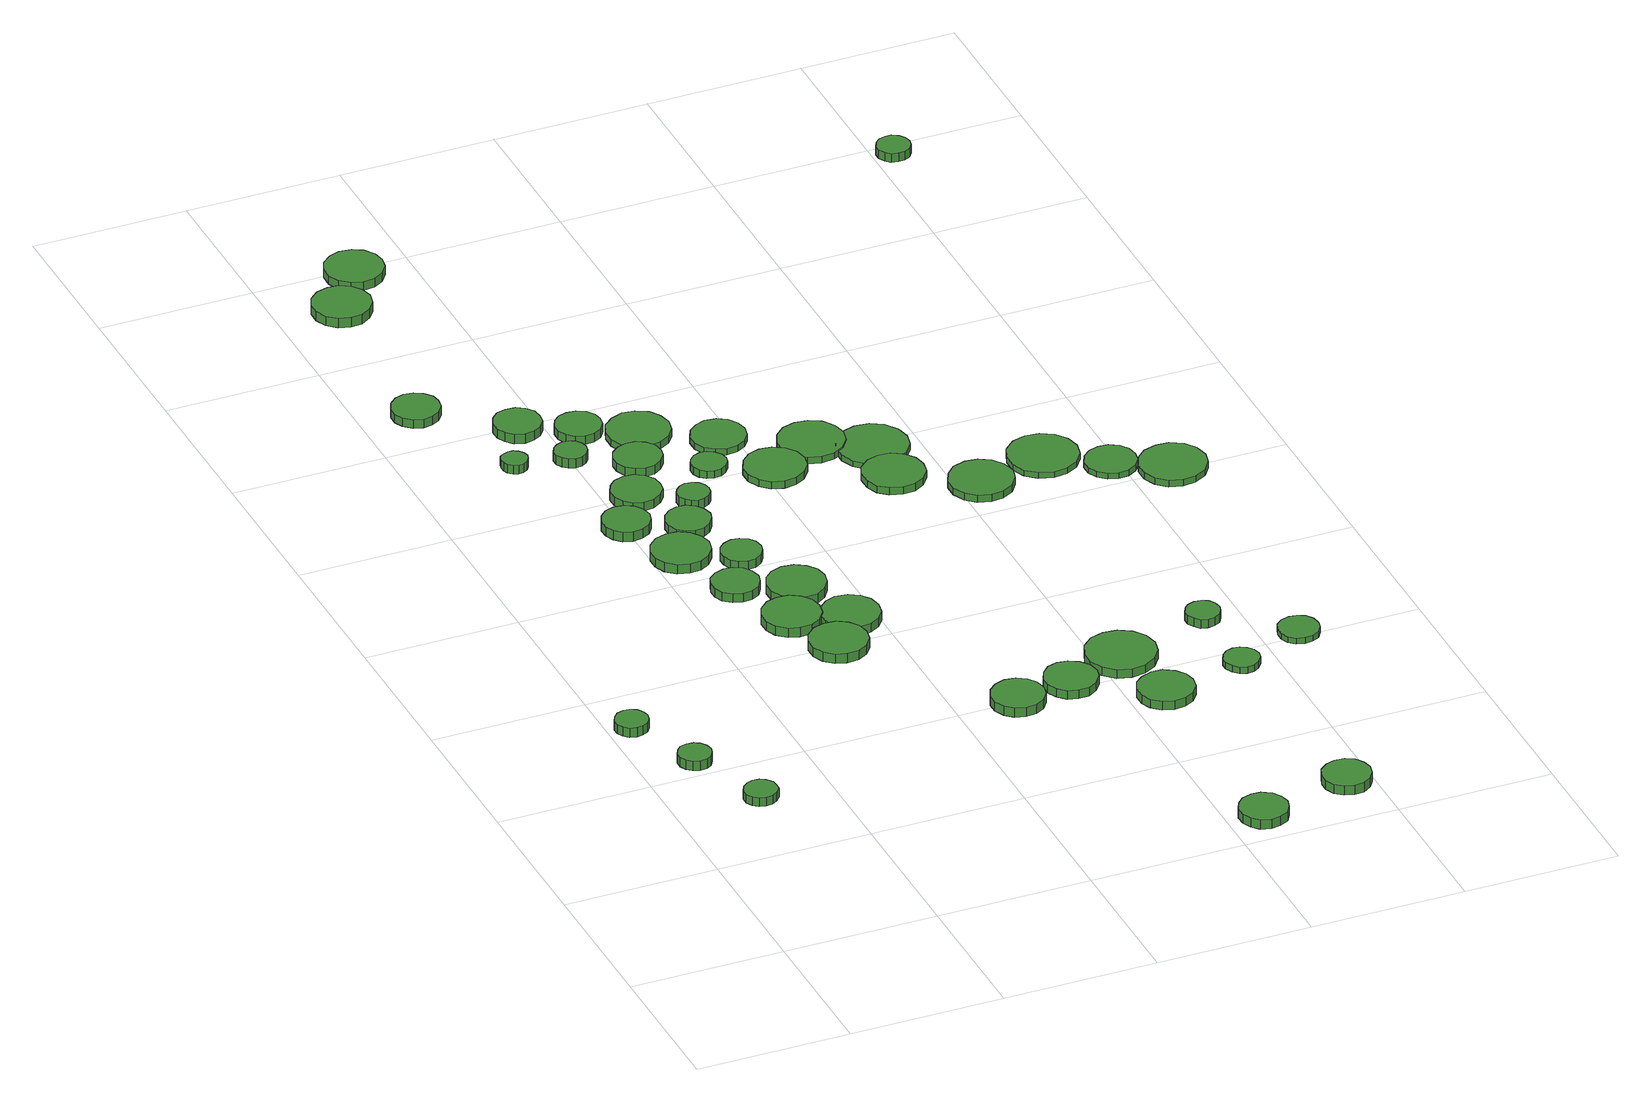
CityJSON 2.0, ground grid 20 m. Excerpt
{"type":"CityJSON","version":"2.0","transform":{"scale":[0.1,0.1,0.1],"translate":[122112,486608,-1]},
"CityObjects":{
"tree1":{"type":"SolitaryVegetationObject","attributes":{"function":"something"},"geometry":[{"type":"MultiSurface","lod":"1","boundaries":[[[0,1,2,3,4,5,6,7,8,9,10,11,12,13,14]],[[15,16,17,18,19,20,21,22,23,24,25,26,27,28,29]],[[0,29,28,1]],[[1,28,27,2]],[[2,27,26,3]],[[3,26,25,4]],[[4,25,24,5]],[[5,24,23,6]],[[6,23,22,7]],[[7,22,21,8]],[[8,21,20,9]],[[9,20,19,10]],[[10,19,18,11]],[[11,18,17,12]],[[12,17,16,13]],[[13,16,15,14]],[[14,15,29,0]]]}]},
"tree2":{"type":"SolitaryVegetationObject","attributes":{"function":"something"},"geometry":[{"type":"MultiSurface","lod":"1","boundaries":[[[30,31,32,33,34,35,36,37,38,39,40,41,42,43,44]],[[45,46,47,48,49,50,51,52,53,54,55,56,57,58,59]],[[30,59,58,31]],[[31,58,57,32]],[[32,57,56,33]],[[33,56,55,34]],[[34,55,54,35]],[[35,54,53,36]],[[36,53,52,37]],[[37,52,51,38]],[[38,51,50,39]],[[39,50,49,40]],[[40,49,48,41]],[[41,48,47,42]],[[42,47,46,43]],[[43,46,45,44]],[[44,45,59,30]]]}]},
"tree3":{"type":"SolitaryVegetationObject","attributes":{"function":"something"},"geometry":[{"type":"MultiSurface","lod":"1","boundaries":[[[60,61,62,63,64,65,66,67,68,69,70,71,72,73,74]],[[75,76,77,78,79,80,81,82,83,84,85,86,87,88,89]],[[60,89,88,61]],[[61,88,87,62]],[[62,87,86,63]],[[63,86,85,64]],[[64,85,84,65]],[[65,84,83,66]],[[66,83,82,67]],[[67,82,81,68]],[[68,81,80,69]],[[69,80,79,70]],[[70,79,78,71]],[[71,78,77,72]],[[72,77,76,73]],[[73,76,75,74]],[[74,75,89,60]]]}]},
"tree4":{"type":"SolitaryVegetationObject","attributes":{"function":"something"},"geometry":[{"type":"MultiSurface","lod":"1","boundaries":[[[90,91,92,93,94,95,96,97,98,99,100,101,102,103,104]],[[105,106,107,108,109,110,111,112,113,114,115,116,117,118,119]],[[90,119,118,91]],[[91,118,117,92]],[[92,117,116,93]],[[93,116,115,94]],[[94,115,114,95]],[[95,114,113,96]],[[96,113,112,97]],[[97,112,111,98]],[[98,111,110,99]],[[99,110,109,100]],[[100,109,108,101]],[[101,108,107,102]],[[102,107,106,103]],[[103,106,105,104]],[[104,105,119,90]]]}]},
"tree5":{"type":"SolitaryVegetationObject","attributes":{"function":"something"},"geometry":[{"type":"MultiSurface","lod":"1","boundaries":[[[120,121,122,123,124,125,126,127,128,129,130,131,132,133,134]],[[135,136,137,138,139,140,141,142,143,144,145,146,147,148,149]],[[120,149,148,121]],[[121,148,147,122]],[[122,147,146,123]],[[123,146,145,124]],[[124,145,144,125]],[[125,144,143,126]],[[126,143,142,127]],[[127,142,141,128]],[[128,141,140,129]],[[129,140,139,130]],[[130,139,138,131]],[[131,138,137,132]],[[132,137,136,133]],[[133,136,135,134]],[[134,135,149,120]]]}]},
"tree6":{"type":"SolitaryVegetationObject","attributes":{"function":"something"},"geometry":[{"type":"MultiSurface","lod":"1","boundaries":[[[150,151,152,153,154,155,156,157,158,159,160,161,162,163,164]],[[165,166,167,168,169,170,171,172,173,174,175,176,177,178,179]],[[150,179,178,151]],[[151,178,177,152]],[[152,177,176,153]],[[153,176,175,154]],[[154,175,174,155]],[[155,174,173,156]],[[156,173,172,157]],[[157,172,171,158]],[[158,171,170,159]],[[159,170,169,160]],[[160,169,168,161]],[[161,168,167,162]],[[162,167,166,163]],[[163,166,165,164]],[[164,165,179,150]]]}]},
"tree7":{"type":"SolitaryVegetationObject","attributes":{"function":"something"},"geometry":[{"type":"MultiSurface","lod":"1","boundaries":[[[180,181,182,183,184,185,186,187,188,189,190,191,192,193,194]],[[195,196,197,198,199,200,201,202,203,204,205,206,207,208,209]],[[180,209,208,181]],[[181,208,207,182]],[[182,207,206,183]],[[183,206,205,184]],[[184,205,204,185]],[[185,204,203,186]],[[186,203,202,187]],[[187,202,201,188]],[[188,201,200,189]],[[189,200,199,190]],[[190,199,198,191]],[[191,198,197,192]],[[192,197,196,193]],[[193,196,195,194]],[[194,195,209,180]]]}]},
"tree8":{"type":"SolitaryVegetationObject","attributes":{"function":"something"},"geometry":[{"type":"MultiSurface","lod":"1","boundaries":[[[210,211,212,213,214,215,216,217,218,219,220,221,222,223,224]],[[225,226,227,228,229,230,231,232,233,234,235,236,237,238,239]],[[210,239,238,211]],[[211,238,237,212]],[[212,237,236,213]],[[213,236,235,214]],[[214,235,234,215]],[[215,234,233,216]],[[216,233,232,217]],[[217,232,231,218]],[[218,231,230,219]],[[219,230,229,220]],[[220,229,228,221]],[[221,228,227,222]],[[222,227,226,223]],[[223,226,225,224]],[[224,225,239,210]]]}]},
"tree9":{"type":"SolitaryVegetationObject","attributes":{"function":"something"},"geometry":[{"type":"MultiSurface","lod":"1","boundaries":[[[240,241,242,243,244,245,246,247,248,249,250,251,252,253,254]],[[255,256,257,258,259,260,261,262,263,264,265,266,267,268,269]],[[240,269,268,241]],[[241,268,267,242]],[[242,267,266,243]],[[243,266,265,244]],[[244,265,264,245]],[[245,264,263,246]],[[246,263,262,247]],[[247,262,261,248]],[[248,261,260,249]],[[249,260,259,250]],[[250,259,258,251]],[[251,258,257,252]],[[252,257,256,253]],[[253,256,255,254]],[[254,255,269,240]]]}]},
"tree10":{"type":"SolitaryVegetationObject","attributes":{"function":"something"},"geometry":[{"type":"MultiSurface","lod":"1","boundaries":[[[270,271,272,273,274,275,276,277,278,279,280,281,282,283,284]],[[285,286,287,288,289,290,291,292,293,294,295,296,297,298,299]],[[270,299,298,271]],[[271,298,297,272]],[[272,297,296,273]],[[273,296,295,274]],[[274,295,294,275]],[[275,294,293,276]],[[276,293,292,277]],[[277,292,291,278]],[[278,291,290,279]],[[279,290,289,280]],[[280,289,288,281]],[[281,288,287,282]],[[282,287,286,283]],[[283,286,285,284]],[[284,285,299,270]]]}]},
"tree11":{"type":"SolitaryVegetationObject","attributes":{"function":"something"},"geometry":[{"type":"MultiSurface","lod":"1","boundaries":[[[300,301,302,303,304,305,306,307,308,309,310,311,312,313,314]],[[315,316,317,318,319,320,321,322,323,324,325,326,327,328,329]],[[300,329,328,301]],[[301,328,327,302]],[[302,327,326,303]],[[303,326,325,304]],[[304,325,324,305]],[[305,324,323,306]],[[306,323,322,307]],[[307,322,321,308]],[[308,321,320,309]],[[309,320,319,310]],[[310,319,318,311]],[[311,318,317,312]],[[312,317,316,313]],[[313,316,315,314]],[[314,315,329,300]]]}]},
"tree12":{"type":"SolitaryVegetationObject","attributes":{"function":"something"},"geometry":[{"type":"MultiSurface","lod":"1","boundaries":[[[330,331,332,333,334,335,336,337,338,339,340,341,342,343,344]],[[345,346,347,348,349,350,351,352,353,354,355,356,357,358,359]],[[330,359,358,331]],[[331,358,357,332]],[[332,357,356,333]],[[333,356,355,334]],[[334,355,354,335]],[[335,354,353,336]],[[336,353,352,337]],[[337,352,351,338]],[[338,351,350,339]],[[339,350,349,340]],[[340,349,348,341]],[[341,348,347,342]],[[342,347,346,343]],[[343,346,345,344]],[[344,345,359,330]]]}]},
"tree13":{"type":"SolitaryVegetationObject","attributes":{"function":"something"},"geometry":[{"type":"MultiSurface","lod":"1","boundaries":[[[360,361,362,363,364,365,366,367,368,369,370,371,372,373,374]],[[375,376,377,378,379,380,381,382,383,384,385,386,387,388,389]],[[360,389,388,361]],[[361,388,387,362]],[[362,387,386,363]],[[363,386,385,364]],[[364,385,384,365]],[[365,384,383,366]],[[366,383,382,367]],[[367,382,381,368]],[[368,381,380,369]],[[369,380,379,370]],[[370,379,378,371]],[[371,378,377,372]],[[372,377,376,373]],[[373,376,375,374]],[[374,375,389,360]]]}]},
"tree14":{"type":"SolitaryVegetationObject","attributes":{"function":"something"},"geometry":[{"type":"MultiSurface","lod":"1","boundaries":[[[390,391,392,393,394,395,396,397,398,399,400,401,402,403,404]],[[405,406,407,408,409,410,411,412,413,414,415,416,417,418,419]],[[390,419,418,391]],[[391,418,417,392]],[[392,417,416,393]],[[393,416,415,394]],[[394,415,414,395]],[[395,414,413,396]],[[396,413,412,397]],[[397,412,411,398]],[[398,411,410,399]],[[399,410,409,400]],[[400,409,408,401]],[[401,408,407,402]],[[402,407,406,403]],[[403,406,405,404]],[[404,405,419,390]]]}]},
"tree15":{"type":"SolitaryVegetationObject","attributes":{"function":"something"},"geometry":[{"type":"MultiSurface","lod":"1","boundaries":[[[420,421,422,423,424,425,426,427,428,429,430,431,432,433,434]],[[435,436,437,438,439,440,441,442,443,444,445,446,447,448,449]],[[420,449,448,421]],[[421,448,447,422]],[[422,447,446,423]],[[423,446,445,424]],[[424,445,444,425]],[[425,444,443,426]],[[426,443,442,427]],[[427,442,441,428]],[[428,441,440,429]],[[429,440,439,430]],[[430,439,438,431]],[[431,438,437,432]],[[432,437,436,433]],[[433,436,435,434]],[[434,435,449,420]]]}]},
"tree16":{"type":"SolitaryVegetationObject","attributes":{"function":"something"},"geometry":[{"type":"MultiSurface","lod":"1","boundaries":[[[450,451,452,453,454,455,456,457,458,459,460,461,462,463,464]],[[465,466,467,468,469,470,471,472,473,474,475,476,477,478,479]],[[450,479,478,451]],[[451,478,477,452]],[[452,477,476,453]],[[453,476,475,454]],[[454,475,474,455]],[[455,474,473,456]],[[456,473,472,457]],[[457,472,471,458]],[[458,471,470,459]],[[459,470,469,460]],[[460,469,468,461]],[[461,468,467,462]],[[462,467,466,463]],[[463,466,465,464]],[[464,465,479,450]]]}]},
"tree17":{"type":"SolitaryVegetationObject","attributes":{"function":"something"},"geometry":[{"type":"MultiSurface","lod":"1","boundaries":[[[480,481,482,483,484,485,486,487,488,489,490,491,492,493,494]],[[495,496,497,498,499,500,501,502,503,504,505,506,507,508,509]],[[480,509,508,481]],[[481,508,507,482]],[[482,507,506,483]],[[483,506,505,484]],[[484,505,504,485]],[[485,504,503,486]],[[486,503,502,487]],[[487,502,501,488]],[[488,501,500,489]],[[489,500,499,490]],[[490,499,498,491]],[[491,498,497,492]],[[492,497,496,493]],[[493,496,495,494]],[[494,495,509,480]]]}]},
"tree18":{"type":"SolitaryVegetationObject","attributes":{"function":"something"},"geometry":[{"type":"MultiSurface","lod":"1","boundaries":[[[510,511,512,513,514,515,516,517,518,519,520,521,522,523,524]],[[525,526,527,528,529,530,531,532,533,534,535,536,537,538,539]],[[510,539,538,511]],[[511,538,537,512]],[[512,537,536,513]],[[513,536,535,514]],[[514,535,534,515]],[[515,534,533,516]],[[516,533,532,517]],[[517,532,531,518]],[[518,531,530,519]],[[519,530,529,520]],[[520,529,528,521]],[[521,528,527,522]],[[522,527,526,523]],[[523,526,525,524]],[[524,525,539,510]]]}]},
"tree19":{"type":"SolitaryVegetationObject","attributes":{"function":"something"},"geometry":[{"type":"MultiSurface","lod":"1","boundaries":[[[540,541,542,543,544,545,546,547,548,549,550,551,552,553,554]],[[555,556,557,558,559,560,561,562,563,564,565,566,567,568,569]],[[540,569,568,541]],[[541,568,567,542]],[[542,567,566,543]],[[543,566,565,544]],[[544,565,564,545]],[[545,564,563,546]],[[546,563,562,547]],[[547,562,561,548]],[[548,561,560,549]],[[549,560,559,550]],[[550,559,558,551]],[[551,558,557,552]],[[552,557,556,553]],[[553,556,555,554]],[[554,555,569,540]]]}]},
"tree20":{"type":"SolitaryVegetationObject","attributes":{"function":"something"},"geometry":[{"type":"MultiSurface","lod":"1","boundaries":[[[570,571,572,573,574,575,576,577,578,579,580,581,582,583,584]],[[585,586,587,588,589,590,591,592,593,594,595,596,597,598,599]],[[570,599,598,571]],[[571,598,597,572]],[[572,597,596,573]],[[573,596,595,574]],[[574,595,594,575]],[[575,594,593,576]],[[576,593,592,577]],[[577,592,591,578]],[[578,591,590,579]],[[579,590,589,580]],[[580,589,588,581]],[[581,588,587,582]],[[582,587,586,583]],[[583,586,585,584]],[[584,585,599,570]]]}]},
"tree21":{"type":"SolitaryVegetationObject","attributes":{"function":"something"},"geometry":[{"type":"MultiSurface","lod":"1","boundaries":[[[600,601,602,603,604,605,606,607,608,609,610,611,612,613,614]],[[615,616,617,618,619,620,621,622,623,624,625,626,627,628,629]],[[600,629,628,601]],[[601,628,627,602]],[[602,627,626,603]],[[603,626,625,604]],[[604,625,624,605]],[[605,624,623,606]],[[606,623,622,607]],[[607,622,621,608]],[[608,621,620,609]],[[609,620,619,610]],[[610,619,618,611]],[[611,618,617,612]],[[612,617,616,613]],[[613,616,615,614]],[[614,615,629,600]]]}]},
"tree22":{"type":"SolitaryVegetationObject","attributes":{"function":"something"},"geometry":[{"type":"MultiSurface","lod":"1","boundaries":[[[630,631,632,633,634,635,636,637,638,639,640,641,642,643,644]],[[645,646,647,648,649,650,651,652,653,654,655,656,657,658,659]],[[630,659,658,631]],[[631,658,657,632]],[[632,657,656,633]],[[633,656,655,634]],[[634,655,654,635]],[[635,654,653,636]],[[636,653,652,637]],[[637,652,651,638]],[[638,651,650,639]],[[639,650,649,640]],[[640,649,648,641]],[[641,648,647,642]],[[642,647,646,643]],[[643,646,645,644]],[[644,645,659,630]]]}]},
"tree23":{"type":"SolitaryVegetationObject","attributes":{"function":"something"},"geometry":[{"type":"MultiSurface","lod":"1","boundaries":[[[660,661,662,663,664,665,666,667,668,669,670,671,672,673,674]],[[675,676,677,678,679,680,681,682,683,684,685,686,687,688,689]],[[660,689,688,661]],[[661,688,687,662]],[[662,687,686,663]],[[663,686,685,664]],[[664,685,684,665]],[[665,684,683,666]],[[666,683,682,667]],[[667,682,681,668]],[[668,681,680,669]],[[669,680,679,670]],[[670,679,678,671]],[[671,678,677,672]],[[672,677,676,673]],[[673,676,675,674]],[[674,675,689,660]]]}]},
"tree24":{"type":"SolitaryVegetationObject","attributes":{"function":"something"},"geometry":[{"type":"MultiSurface","lod":"1","boundaries":[[[690,691,692,693,694,695,696,697,698,699,700,701,702,703,704]],[[705,706,707,708,709,710,711,712,713,714,715,716,717,718,719]],[[690,719,718,691]],[[691,718,717,692]],[[692,717,716,693]],[[693,716,715,694]],[[694,715,714,695]],[[695,714,713,696]],[[696,713,712,697]],[[697,712,711,698]],[[698,711,710,699]],[[699,710,709,700]],[[700,709,708,701]],[[701,708,707,702]],[[702,707,706,703]],[[703,706,705,704]],[[704,705,719,690]]]}]},
"tree25":{"type":"SolitaryVegetationObject","attributes":{"function":"something"},"geometry":[{"type":"MultiSurface","lod":"1","boundaries":[[[720,721,722,723,724,725,726,727,728,729,730,731,732,733,734]],[[735,736,737,738,739,740,741,742,743,744,745,746,747,748,749]],[[720,749,748,721]],[[721,748,747,722]],[[722,747,746,723]],[[723,746,745,724]],[[724,745,744,725]],[[725,744,743,726]],[[726,743,742,727]],[[727,742,741,728]],[[728,741,740,729]],[[729,740,739,730]],[[730,739,738,731]],[[731,738,737,732]],[[732,737,736,733]],[[733,736,735,734]],[[734,735,749,720]]]}]},
"tree26":{"type":"SolitaryVegetationObject","attributes":{"function":"something"},"geometry":[{"type":"MultiSurface","lod":"1","boundaries":[[[750,751,752,753,754,755,756,757,758,759,760,761,762,763,764]],[[765,766,767,768,769,770,771,772,773,774,775,776,777,778,779]],[[750,779,778,751]],[[751,778,777,752]],[[752,777,776,753]],[[753,776,775,754]],[[754,775,774,755]],[[755,774,773,756]],[[756,773,772,757]],[[757,772,771,758]],[[758,771,770,759]],[[759,770,769,760]],[[760,769,768,761]],[[761,768,767,762]],[[762,767,766,763]],[[763,766,765,764]],[[764,765,779,750]]]}]},
"tree27":{"type":"SolitaryVegetationObject","attributes":{"function":"something"},"geometry":[{"type":"MultiSurface","lod":"1","boundaries":[[[780,781,782,783,784,785,786,787,788,789,790,791,792,793,794]],[[795,796,797,798,799,800,801,802,803,804,805,806,807,808,809]],[[780,809,808,781]],[[781,808,807,782]],[[782,807,806,783]],[[783,806,805,784]],[[784,805,804,785]],[[785,804,803,786]],[[786,803,802,787]],[[787,802,801,788]],[[788,801,800,789]],[[789,800,799,790]],[[790,799,798,791]],[[791,798,797,792]],[[792,797,796,793]],[[793,796,795,794]],[[794,795,809,780]]]}]},
"tree28":{"type":"SolitaryVegetationObject","attributes":{"function":"something"},"geometry":[{"type":"MultiSurface","lod":"1","boundaries":[[[810,811,812,813,814,815,816,817,818,819,820,821,822,823,824]],[[825,826,827,828,829,830,831,832,833,834,835,836,837,838,839]],[[810,839,838,811]],[[811,838,837,812]],[[812,837,836,813]],[[813,836,835,814]],[[814,835,834,815]],[[815,834,833,816]],[[816,833,832,817]],[[817,832,831,818]],[[818,831,830,819]],[[819,830,829,820]],[[820,829,828,821]],[[821,828,827,822]],[[822,827,826,823]],[[823,826,825,824]],[[824,825,839,810]]]}]},
"tree29":{"type":"SolitaryVegetationObject","attributes":{"function":"something"},"geometry":[{"type":"MultiSurface","lod":"1","boundaries":[[[840,841,842,843,844,845,846,847,848,849,850,851,852,853,854]],[[855,856,857,858,859,860,861,862,863,864,865,866,867,868,869]],[[840,869,868,841]],[[841,868,867,842]],[[842,867,866,843]],[[843,866,865,844]],[[844,865,864,845]],[[845,864,863,846]],[[846,863,862,847]],[[847,862,861,848]],[[848,861,860,849]],[[849,860,859,850]],[[850,859,858,851]],[[851,858,857,852]],[[852,857,856,853]],[[853,856,855,854]],[[854,855,869,840]]]}]},
"tree30":{"type":"SolitaryVegetationObject","attributes":{"function":"something"},"geometry":[{"type":"MultiSurface","lod":"1","boundaries":[[[870,871,872,873,874,875,876,877,878,879,880,881,882,883,884]],[[885,886,887,888,889,890,891,892,893,894,895,896,897,898,899]],[[870,899,898,871]],[[871,898,897,872]],[[872,897,896,873]],[[873,896,895,874]],[[874,895,894,875]],[[875,894,893,876]],[[876,893,892,877]],[[877,892,891,878]],[[878,891,890,879]],[[879,890,889,880]],[[880,889,888,881]],[[881,888,887,882]],[[882,887,886,883]],[[883,886,885,884]],[[884,885,899,870]]]}]},
"tree31":{"type":"SolitaryVegetationObject","attributes":{"function":"something"},"geometry":[{"type":"MultiSurface","lod":"1","boundaries":[[[900,901,902,903,904,905,906,907,908,909,910,911,912,913,914]],[[915,916,917,918,919,920,921,922,923,924,925,926,927,928,929]],[[900,929,928,901]],[[901,928,927,902]],[[902,927,926,903]],[[903,926,925,904]],[[904,925,924,905]],[[905,924,923,906]],[[906,923,922,907]],[[907,922,921,908]],[[908,921,920,909]],[[909,920,919,910]],[[910,919,918,911]],[[911,918,917,912]],[[912,917,916,913]],[[913,916,915,914]],[[914,915,929,900]]]}]},
"tree32":{"type":"SolitaryVegetationObject","attributes":{"function":"something"},"geometry":[{"type":"MultiSurface","lod":"1","boundaries":[[[930,931,932,933,934,935,936,937,938,939,940,941,942,943,944]],[[945,946,947,948,949,950,951,952,953,954,955,956,957,958,959]],[[930,959,958,931]],[[931,958,957,932]],[[932,957,956,933]],[[933,956,955,934]],[[934,955,954,935]],[[935,954,953,936]],[[936,953,952,937]],[[937,952,951,938]],[[938,951,950,939]],[[939,950,949,940]],[[940,949,948,941]],[[941,948,947,942]],[[942,947,946,943]],[[943,946,945,944]],[[944,945,959,930]]]}]},
"tree33":{"type":"SolitaryVegetationObject","attributes":{"function":"something"},"geometry":[{"type":"MultiSurface","lod":"1","boundaries":[[[960,961,962,963,964,965,966,967,968,969,970,971,972,973,974]],[[975,976,977,978,979,980,981,982,983,984,985,986,987,988,989]],[[960,989,988,961]],[[961,988,987,962]],[[962,987,986,963]],[[963,986,985,964]],[[964,985,984,965]],[[965,984,983,966]],[[966,983,982,967]],[[967,982,981,968]],[[968,981,980,969]],[[969,980,979,970]],[[970,979,978,971]],[[971,978,977,972]],[[972,977,976,973]],[[973,976,975,974]],[[974,975,989,960]]]}]},
"tree34":{"type":"SolitaryVegetationObject","attributes":{"function":"something"},"geometry":[{"type":"MultiSurface","lod":"1","boundaries":[[[990,991,992,993,994,995,996,997,998,999,1000,1001,1002,1003,1004]],[[1005,1006,1007,1008,1009,1010,1011,1012,1013,1014,1015,1016,1017,1018,1019]],[[990,1019,1018,991]],[[991,1018,1017,992]],[[992,1017,1016,993]],[[993,1016,1015,994]],[[994,1015,1014,995]],[[995,1014,1013,996]],[[996,1013,1012,997]],[[997,1012,1011,998]],[[998,1011,1010,999]],[[999,1010,1009,1000]],[[1000,1009,1008,1001]],[[1001,1008,1007,1002]],[[1002,1007,1006,1003]],[[1003,1006,1005,1004]],[[1004,1005,1019,990]]]}]},
"tree35":{"type":"SolitaryVegetationObject","attributes":{"function":"something"},"geometry":[{"type":"MultiSurface","lod":"1","boundaries":[[[1020,1021,1022,1023,1024,1025,1026,1027,1028,1029,1030,1031,1032,1033,1034]],[[1035,1036,1037,1038,1039,1040,1041,1042,1043,1044,1045,1046,1047,1048,1049]],[[1020,1049,1048,1021]],[[1021,1048,1047,1022]],[[1022,1047,1046,1023]],[[1023,1046,1045,1024]],[[1024,1045,1044,1025]],[[1025,1044,1043,1026]],[[1026,1043,1042,1027]],[[1027,1042,1041,1028]],[[1028,1041,1040,1029]],[[1029,1040,1039,1030]],[[1030,1039,1038,1031]],[[1031,1038,1037,1032]],[[1032,1037,1036,1033]],[[1033,1036,1035,1034]],[[1034,1035,1049,1020]]]}]},
"tree36":{"type":"SolitaryVegetationObject","attributes":{"function":"something"},"geometry":[{"type":"MultiSurface","lod":"1","boundaries":[[[1050,1051,1052,1053,1054,1055,1056,1057,1058,1059,1060,1061,1062,1063,1064]],[[1065,1066,1067,1068,1069,1070,1071,1072,1073,1074,1075,1076,1077,1078,1079]],[[1050,1079,1078,1051]],[[1051,1078,1077,1052]],[[1052,1077,1076,1053]],[[1053,1076,1075,1054]],[[1054,1075,1074,1055]],[[1055,1074,1073,1056]],[[1056,1073,1072,1057]],[[1057,1072,1071,1058]],[[1058,1071,1070,1059]],[[1059,1070,1069,1060]],[[1060,1069,1068,1061]],[[1061,1068,1067,1062]],[[1062,1067,1066,1063]],[[1063,1066,1065,1064]],[[1064,1065,1079,1050]]]}]},
"tree37":{"type":"SolitaryVegetationObject","attributes":{"function":"something"},"geometry":[{"type":"MultiSurface","lod":"1","boundaries":[[[1080,1081,1082,1083,1084,1085,1086,1087,1088,1089,1090,1091,1092,1093,1094]],[[1095,1096,1097,1098,1099,1100,1101,1102,1103,1104,1105,1106,1107,1108,1109]],[[1080,1109,1108,1081]],[[1081,1108,1107,1082]],[[1082,1107,1106,1083]],[[1083,1106,1105,1084]],[[1084,1105,1104,1085]],[[1085,1104,1103,1086]],[[1086,1103,1102,1087]],[[1087,1102,1101,1088]],[[1088,1101,1100,1089]],[[1089,1100,1099,1090]],[[1090,1099,1098,1091]],[[1091,1098,1097,1092]],[[1092,1097,1096,1093]],[[1093,1096,1095,1094]],[[1094,1095,1109,1080]]]}]},
"tree38":{"type":"SolitaryVegetationObject","attributes":{"function":"something"},"geometry":[{"type":"MultiSurface","lod":"1","boundaries":[[[1110,1111,1112,1113,1114,1115,1116,1117,1118,1119,1120,1121,1122,1123,1124]],[[1125,1126,1127,1128,1129,1130,1131,1132,1133,1134,1135,1136,1137,1138,1139]],[[1110,1139,1138,1111]],[[1111,1138,1137,1112]],[[1112,1137,1136,1113]],[[1113,1136,1135,1114]],[[1114,1135,1134,1115]],[[1115,1134,1133,1116]],[[1116,1133,1132,1117]],[[1117,1132,1131,1118]],[[1118,1131,1130,1119]],[[1119,1130,1129,1120]],[[1120,1129,1128,1121]],[[1121,1128,1127,1122]],[[1122,1127,1126,1123]],[[1123,1126,1125,1124]],[[1124,1125,1139,1110]]]}]},
"tree39":{"type":"SolitaryVegetationObject","attributes":{"function":"something"},"geometry":[{"type":"MultiSurface","lod":"1","boundaries":[[[1140,1141,1142,1143,1144,1145,1146,1147,1148,1149,1150,1151,1152,1153,1154]],[[1155,1156,1157,1158,1159,1160,1161,1162,1163,1164,1165,1166,1167,1168,1169]],[[1140,1169,1168,1141]],[[1141,1168,1167,1142]],[[1142,1167,1166,1143]],[[1143,1166,1165,1144]],[[1144,1165,1164,1145]],[[1145,1164,1163,1146]],[[1146,1163,1162,1147]],[[1147,1162,1161,1148]],[[1148,1161,1160,1149]],[[1149,1160,1159,1150]],[[1150,1159,1158,1151]],[[1151,1158,1157,1152]],[[1152,1157,1156,1153]],[[1153,1156,1155,1154]],[[1154,1155,1169,1140]]]}]},
"tree40":{"type":"SolitaryVegetationObject","attributes":{"function":"something"},"geometry":[{"type":"MultiSurface","lod":"1","boundaries":[[[1170,1171,1172,1173,1174,1175,1176,1177,1178,1179,1180,1181,1182,1183,1184]],[[1185,1186,1187,1188,1189,1190,1191,1192,1193,1194,1195,1196,1197,1198,1199]],[[1170,1199,1198,1171]],[[1171,1198,1197,1172]],[[1172,1197,1196,1173]],[[1173,1196,1195,1174]],[[1174,1195,1194,1175]],[[1175,1194,1193,1176]],[[1176,1193,1192,1177]],[[1177,1192,1191,1178]],[[1178,1191,1190,1179]],[[1179,1190,1189,1180]],[[1180,1189,1188,1181]],[[1181,1188,1187,1182]],[[1182,1187,1186,1183]],[[1183,1186,1185,1184]],[[1184,1185,1199,1170]]]}]},
"tree41":{"type":"SolitaryVegetationObject","attributes":{"function":"something"},"geometry":[{"type":"MultiSurface","lod":"1","boundaries":[[[1200,1201,1202,1203,1204,1205,1206,1207,1208,1209,1210,1211,1212,1213,1214]],[[1215,1216,1217,1218,1219,1220,1221,1222,1223,1224,1225,1226,1227,1228,1229]],[[1200,1229,1228,1201]],[[1201,1228,1227,1202]],[[1202,1227,1226,1203]],[[1203,1226,1225,1204]],[[1204,1225,1224,1205]],[[1205,1224,1223,1206]],[[1206,1223,1222,1207]],[[1207,1222,1221,1208]],[[1208,1221,1220,1209]],[[1209,1220,1219,1210]],[[1210,1219,1218,1211]],[[1211,1218,1217,1212]],[[1212,1217,1216,1213]],[[1213,1216,1215,1214]],[[1214,1215,1229,1200]]]}]},
"tree42":{"type":"SolitaryVegetationObject","attributes":{"function":"something"},"geometry":[{"type":"MultiSurface","lod":"1","boundaries":[[[1230,1231,1232,1233,1234,1235,1236,1237,1238,1239,1240,1241,1242,1243,1244]],[[1245,1246,1247,1248,1249,1250,1251,1252,1253,1254,1255,1256,1257,1258,1259]],[[1230,1259,1258,1231]],[[1231,1258,1257,1232]],[[1232,1257,1256,1233]],[[1233,1256,1255,1234]],[[1234,1255,1254,1235]],[[1235,1254,1253,1236]],[[1236,1253,1252,1237]],[[1237,1252,1251,1238]],[[1238,1251,1250,1239]],[[1239,1250,1249,1240]],[[1240,1249,1248,1241]],[[1241,1248,1247,1242]],[[1242,1247,1246,1243]],[[1243,1246,1245,1244]],[[1244,1245,1259,1230]]]}]},
"tree43":{"type":"SolitaryVegetationObject","attributes":{"function":"something"},"geometry":[{"type":"MultiSurface","lod":"1","boundaries":[[[1260,1261,1262,1263,1264,1265,1266,1267,1268,1269,1270,1271,1272,1273,1274]],[[1275,1276,1277,1278,1279,1280,1281,1282,1283,1284,1285,1286,1287,1288,1289]],[[1260,1289,1288,1261]],[[1261,1288,1287,1262]],[[1262,1287,1286,1263]],[[1263,1286,1285,1264]],[[1264,1285,1284,1265]],[[1265,1284,1283,1266]],[[1266,1283,1282,1267]],[[1267,1282,1281,1268]],[[1268,1281,1280,1269]],[[1269,1280,1279,1270]],[[1270,1279,1278,1271]],[[1271,1278,1277,1272]],[[1272,1277,1276,1273]],[[1273,1276,1275,1274]],[[1274,1275,1289,1260]]]}]}
},
"vertices":[
[49,523,26],[47,531,26],[42,539,26],[34,543,26],[26,544,26],[17,541,26],[11,535,26],[7,527,26],[7,518,26],[11,510,26],[17,504,26],[26,502,26],[34,503,26],[42,507,26],[47,514,26],[47,514,13],[42,507,13],[34,503,13],[26,502,13],[17,504,13],[11,510,13],[7,518,13],[7,527,13],[11,535,13],[17,541,13],[26,544,13],[34,543,13],[42,539,13],[47,531,13],[49,523,13],
[87,420,29],[85,429,29],[80,436,29],[73,440,29],[64,441,29],[55,439,29],[49,433,29],[45,425,29],[45,416,29],[49,408,29],[55,402,29],[64,399,29],[73,400,29],[80,404,29],[85,412,29],[85,412,16],[80,404,16],[73,400,16],[64,399,16],[55,402,16],[49,408,16],[45,416,16],[45,425,16],[49,433,16],[55,439,16],[64,441,16],[73,440,16],[80,436,16],[85,429,16],[87,420,16],
[125,310,32],[124,318,32],[118,326,32],[111,330,32],[102,331,32],[94,328,32],[87,322,32],[83,314,32],[83,305,32],[87,297,32],[94,291,32],[102,289,32],[111,290,32],[118,294,32],[124,301,32],[124,301,20],[118,294,20],[111,290,20],[102,289,20],[94,291,20],[87,297,20],[83,305,20],[83,314,20],[87,322,20],[94,328,20],[102,331,20],[111,330,20],[118,326,20],[124,318,20],[125,310,20],
[97,1264,27],[95,1276,27],[87,1286,27],[76,1292,27],[64,1294,27],[52,1290,27],[42,1281,27],[37,1270,27],[37,1257,27],[42,1246,27],[52,1237,27],[64,1233,27],[76,1235,27],[87,1241,27],[95,1251,27],[95,1251,15],[87,1241,15],[76,1235,15],[64,1233,15],[52,1237,15],[42,1246,15],[37,1257,15],[37,1270,15],[42,1281,15],[52,1290,15],[64,1294,15],[76,1292,15],[87,1286,15],[95,1276,15],[97,1264,15],
[147,1112,26],[145,1119,26],[141,1124,26],[135,1128,26],[128,1128,26],[122,1126,26],[116,1122,26],[114,1115,26],[114,1108,26],[116,1102,26],[122,1097,26],[128,1095,26],[135,1096,26],[141,1099,26],[145,1105,26],[145,1105,14],[141,1099,14],[135,1096,14],[128,1095,14],[122,1097,14],[116,1102,14],[114,1108,14],[114,1115,14],[116,1122,14],[122,1126,14],[128,1128,14],[135,1128,14],[141,1124,14],[145,1119,14],[147,1112,14],
[229,934,26],[226,947,26],[219,957,26],[208,963,26],[195,965,26],[183,961,26],[174,952,26],[169,941,26],[169,928,26],[174,917,26],[183,908,26],[195,904,26],[208,906,26],[219,912,26],[226,922,26],[226,922,13],[219,912,13],[208,906,13],[195,904,13],[183,908,13],[174,917,13],[169,928,13],[169,941,13],[174,952,13],[183,961,13],[195,965,13],[208,963,13],[219,957,13],[226,947,13],[229,934,13],
[270,849,26],[266,864,26],[257,876,26],[244,884,26],[229,885,26],[214,881,26],[202,870,26],[196,856,26],[196,841,26],[202,827,26],[214,816,26],[229,812,26],[244,813,26],[257,821,26],[266,833,26],[266,833,13],[257,821,13],[244,813,13],[229,812,13],[214,816,13],[202,827,13],[196,841,13],[196,856,13],[202,870,13],[214,881,13],[229,885,13],[244,884,13],[257,876,13],[266,864,13],[270,849,13],
[294,756,26],[291,768,26],[284,779,26],[273,785,26],[261,786,26],[249,782,26],[239,774,26],[234,762,26],[234,750,26],[239,738,26],[249,730,26],[261,726,26],[273,727,26],[284,733,26],[291,744,26],[291,744,14],[284,733,14],[273,727,14],[261,726,14],[249,730,14],[239,738,14],[234,750,14],[234,762,14],[239,774,14],[249,782,14],[261,786,14],[273,785,14],[284,779,14],[291,768,14],[294,756,14],
[334,665,27],[331,680,27],[322,692,27],[309,700,27],[293,701,27],[279,697,27],[267,686,27],[261,672,27],[261,657,27],[267,643,27],[279,632,27],[293,628,27],[309,629,27],[322,637,27],[331,649,27],[331,649,14],[322,637,14],[309,629,14],[293,628,14],[279,632,14],[267,643,14],[261,657,14],[261,672,14],[267,686,14],[279,697,14],[293,701,14],[309,700,14],[322,692,14],[331,680,14],[334,665,14],
[362,588,28],[359,603,28],[350,615,28],[337,623,28],[321,624,28],[307,620,28],[295,609,28],[289,595,28],[289,580,28],[295,566,28],[307,555,28],[321,551,28],[337,552,28],[350,560,28],[359,572,28],[359,572,15],[350,560,15],[337,552,15],[321,551,15],[307,555,15],[295,566,15],[289,580,15],[289,595,15],[295,609,15],[307,620,15],[321,624,15],[337,623,15],[350,615,15],[359,603,15],[362,588,15],
[197,1189,24],[195,1202,24],[187,1212,24],[177,1218,24],[164,1219,24],[152,1216,24],[143,1207,24],[138,1196,24],[138,1183,24],[143,1172,24],[152,1163,24],[164,1159,24],[177,1161,24],[187,1167,24],[195,1177,24],[195,1177,11],[187,1167,11],[177,1161,11],[164,1159,11],[152,1163,11],[143,1172,11],[138,1183,11],[138,1196,11],[143,1207,11],[152,1216,11],[164,1219,11],[177,1218,11],[187,1212,11],[195,1202,11],[197,1189,11],
[220,1104,25],[218,1112,25],[213,1119,25],[206,1123,25],[197,1124,25],[189,1121,25],[183,1116,25],[179,1108,25],[179,1099,25],[183,1092,25],[189,1086,25],[197,1083,25],[206,1084,25],[213,1088,25],[218,1095,25],[218,1095,12],[213,1088,12],[206,1084,12],[197,1083,12],[189,1086,12],[183,1092,12],[179,1099,12],[179,1108,12],[183,1116,12],[189,1121,12],[197,1124,12],[206,1123,12],[213,1119,12],[218,1112,12],[220,1104,12],
[115,1511,28],[111,1526,28],[102,1538,28],[89,1546,28],[74,1547,28],[59,1543,28],[47,1532,28],[41,1518,28],[41,1503,28],[47,1489,28],[59,1478,28],[74,1474,28],[89,1475,28],[102,1483,28],[111,1495,28],[111,1495,15],[102,1483,15],[89,1475,15],[74,1474,15],[59,1478,15],[47,1489,15],[41,1503,15],[41,1518,15],[47,1532,15],[59,1543,15],[74,1547,15],[89,1546,15],[102,1538,15],[111,1526,15],[115,1511,15],
[269,994,24],[267,1007,24],[259,1018,24],[247,1025,24],[234,1026,24],[221,1022,24],[212,1013,24],[206,1001,24],[206,988,24],[212,976,24],[221,967,24],[234,963,24],[247,964,24],[259,971,24],[267,981,24],[267,981,12],[259,971,12],[247,964,12],[234,963,12],[221,967,12],[212,976,12],[206,988,12],[206,1001,12],[212,1013,12],[221,1022,12],[234,1026,12],[247,1025,12],[259,1018,12],[267,1007,12],[269,994,12],
[297,908,25],[294,920,25],[287,930,25],[277,936,25],[265,937,25],[254,933,25],[245,925,25],[240,914,25],[240,902,25],[245,891,25],[254,883,25],[265,880,25],[277,881,25],[287,887,25],[294,897,25],[294,897,13],[287,887,13],[277,881,13],[265,880,13],[254,883,13],[245,891,13],[240,902,13],[240,914,13],[245,925,13],[254,933,13],[265,937,13],[277,936,13],[287,930,13],[294,920,13],[297,908,13],
[324,818,25],[322,829,25],[316,837,25],[306,843,25],[296,844,25],[285,840,25],[277,833,25],[273,823,25],[273,813,25],[277,803,25],[285,796,25],[296,792,25],[306,793,25],[316,799,25],[322,808,25],[322,808,13],[316,799,13],[306,793,13],[296,792,13],[285,796,13],[277,803,13],[273,813,13],[273,823,13],[277,833,13],[285,840,13],[296,844,13],[306,843,13],[316,837,13],[322,829,13],[324,818,13],
[368,728,25],[365,743,25],[356,755,25],[343,763,25],[327,765,25],[312,760,25],[301,750,25],[295,735,25],[295,720,25],[301,706,25],[312,696,25],[327,691,25],[343,692,25],[356,700,25],[365,713,25],[365,713,12],[356,700,12],[343,692,12],[327,691,12],[312,696,12],[301,706,12],[295,720,12],[295,735,12],[301,750,12],[312,760,12],[327,765,12],[343,763,12],[356,755,12],[365,743,12],[368,728,12],
[400,640,26],[397,655,26],[388,667,26],[375,675,26],[359,677,26],[345,672,26],[333,661,26],[327,647,26],[327,632,26],[333,618,26],[345,607,26],[359,603,26],[375,604,26],[388,612,26],[397,624,26],[397,624,14],[388,612,14],[375,604,14],[359,603,14],[345,607,14],[333,618,14],[327,632,14],[327,647,14],[333,661,14],[345,672,14],[359,677,14],[375,675,14],[388,667,14],[397,655,14],[400,640,14],
[261,1157,23],[259,1168,23],[252,1178,23],[241,1184,23],[229,1185,23],[218,1182,23],[209,1174,23],[204,1163,23],[204,1151,23],[209,1140,23],[218,1132,23],[229,1128,23],[241,1129,23],[252,1135,23],[259,1145,23],[259,1145,11],[252,1135,11],[241,1129,11],[229,1128,11],[218,1132,11],[209,1140,11],[204,1151,11],[204,1163,11],[209,1174,11],[218,1182,11],[229,1185,11],[241,1184,11],[252,1178,11],[259,1168,11],[261,1157,11],
[318,960,25],[316,969,25],[311,976,25],[303,980,25],[295,981,25],[287,978,25],[281,972,25],[277,965,25],[277,956,25],[281,949,25],[287,943,25],[295,940,25],[303,941,25],[311,945,25],[316,952,25],[316,952,12],[311,945,12],[303,941,12],[295,940,12],[287,943,12],[281,949,12],[277,956,12],[277,965,12],[281,972,12],[287,978,12],[295,981,12],[303,980,12],[311,976,12],[316,969,12],[318,960,12],
[505,385,31],[502,399,31],[494,410,31],[482,417,31],[468,419,31],[454,414,31],[444,405,31],[438,392,31],[438,378,31],[444,365,31],[454,356,31],[468,352,31],[482,353,31],[494,360,31],[502,371,31],[502,371,18],[494,360,18],[482,353,18],[468,352,18],[454,356,18],[444,365,18],[438,378,18],[438,392,18],[444,405,18],[454,414,18],[468,419,18],[482,417,18],[494,410,18],[502,399,18],[505,385,18],
[300,1064,23],[298,1077,23],[290,1087,23],[279,1093,23],[267,1094,23],[255,1090,23],[245,1082,23],[240,1070,23],[240,1058,23],[245,1046,23],[255,1038,23],[267,1034,23],[279,1035,23],[290,1042,23],[298,1052,23],[298,1052,11],[290,1042,11],[279,1035,11],[267,1034,11],[255,1038,11],[245,1046,11],[240,1058,11],[240,1070,11],[245,1082,11],[255,1090,11],[267,1094,11],[279,1093,11],[290,1087,11],[298,1077,11],[300,1064,11],
[159,1577,29],[156,1592,29],[147,1605,29],[134,1612,29],[118,1614,29],[104,1609,29],[92,1599,29],[86,1585,29],[86,1569,29],[92,1555,29],[104,1545,29],[118,1540,29],[134,1542,29],[147,1549,29],[156,1562,29],[156,1562,17],[147,1549,17],[134,1542,17],[118,1540,17],[104,1545,17],[92,1555,17],[86,1569,17],[86,1585,17],[92,1599,17],[104,1609,17],[118,1614,17],[134,1612,17],[147,1605,17],[156,1592,17],[159,1577,17],
[335,1121,21],[331,1137,21],[322,1151,21],[307,1159,21],[291,1161,21],[275,1155,21],[262,1144,21],[256,1129,21],[256,1112,21],[262,1097,21],[275,1086,21],[291,1081,21],[307,1083,21],[322,1091,21],[331,1104,21],[331,1104,11],[322,1091,11],[307,1083,11],[291,1081,11],[275,1086,11],[262,1097,11],[256,1112,11],[256,1129,11],[262,1144,11],[275,1155,11],[291,1161,11],[307,1159,11],[322,1151,11],[331,1137,11],[335,1121,11],
[366,1020,21],[364,1029,21],[358,1037,21],[350,1042,21],[341,1043,21],[332,1040,21],[325,1033,21],[321,1025,21],[321,1016,21],[325,1007,21],[332,1001,21],[341,998,21],[350,999,21],[358,1004,21],[364,1011,21],[364,1011,11],[358,1004,11],[350,999,11],[341,998,11],[332,1001,11],[325,1007,11],[321,1016,11],[321,1025,11],[325,1033,11],[332,1040,11],[341,1043,11],[350,1042,11],[358,1037,11],[364,1029,11],[366,1020,11],
[673,40,29],[670,53,29],[663,63,29],[651,70,29],[639,71,29],[626,67,29],[617,58,29],[612,47,29],[612,34,29],[617,22,29],[626,13,29],[639,9,29],[651,11,29],[663,17,29],[670,28,29],[670,28,16],[663,17,16],[651,11,16],[639,9,16],[626,13,16],[617,22,16],[612,34,16],[612,47,16],[617,58,16],[626,67,16],[639,71,16],[651,70,16],[663,63,16],[670,53,16],[673,40,16],
[581,401,27],[578,415,27],[569,426,27],[557,433,27],[543,435,27],[530,431,27],[520,421,27],[514,408,27],[514,394,27],[520,382,27],[530,372,27],[543,368,27],[557,369,27],[569,376,27],[578,388,27],[578,388,15],[569,376,15],[557,369,15],[543,368,15],[530,372,15],[520,382,15],[514,394,15],[514,408,15],[520,421,15],[530,431,15],[543,435,15],[557,433,15],[569,426,15],[578,415,15],[581,401,15],
[413,1073,20],[410,1087,20],[402,1099,20],[390,1106,20],[375,1108,20],[362,1103,20],[351,1094,20],[345,1081,20],[345,1066,20],[351,1053,20],[362,1044,20],[375,1039,20],[390,1041,20],[402,1048,20],[410,1059,20],[410,1059,11],[402,1048,11],[390,1041,11],[375,1039,11],[362,1044,11],[351,1053,11],[345,1066,11],[345,1081,11],[351,1094,11],[362,1103,11],[375,1108,11],[390,1106,11],[402,1099,11],[410,1087,11],[413,1073,11],
[452,983,21],[449,999,21],[439,1012,21],[425,1020,21],[409,1022,21],[394,1017,21],[382,1006,21],[375,991,21],[375,975,21],[382,960,21],[394,949,21],[409,944,21],[425,946,21],[439,954,21],[449,967,21],[449,967,11],[439,954,11],[425,946,11],[409,944,11],[394,949,11],[382,960,11],[375,975,11],[375,991,11],[382,1006,11],[394,1017,11],[409,1022,11],[425,1020,11],[439,1012,11],[449,999,11],[452,983,11],
[681,342,23],[678,356,23],[669,368,23],[656,376,23],[641,377,23],[627,372,23],[616,363,23],[610,349,23],[610,334,23],[616,321,23],[627,311,23],[641,306,23],[656,308,23],[669,315,23],[678,327,23],[678,327,11],[669,315,11],[656,308,11],[641,306,11],[627,311,11],[616,321,11],[610,334,11],[610,349,11],[616,363,11],[627,372,11],[641,377,11],[656,376,11],[669,368,11],[678,356,11],[681,342,11],
[670,432,26],[666,450,26],[655,465,26],[639,474,26],[621,476,26],[603,471,26],[589,458,26],[582,441,26],[582,423,26],[589,406,26],[603,393,26],[621,388,26],[639,390,26],[655,399,26],[666,414,26],[666,414,14],[655,399,14],[639,390,14],[621,388,14],[603,393,14],[589,406,14],[582,423,14],[582,441,14],[589,458,14],[603,471,14],[621,476,14],[639,474,14],[655,465,14],[666,450,14],[670,432,14],
[518,1019,20],[514,1036,20],[504,1051,20],[489,1059,20],[472,1061,20],[455,1056,20],[442,1044,20],[435,1028,20],[435,1011,20],[442,995,20],[455,983,20],[472,978,20],[489,980,20],[504,988,20],[514,1002,20],[514,1002,11],[504,988,11],[489,980,11],[472,978,11],[455,983,11],[442,995,11],[435,1011,11],[435,1028,11],[442,1044,11],[455,1056,11],[472,1061,11],[489,1059,11],[504,1051,11],[514,1036,11],[518,1019,11],
[799,82,21],[796,94,21],[789,105,21],[778,111,21],[765,112,21],[753,108,21],[743,100,21],[738,88,21],[738,75,21],[743,63,21],[753,55,21],[765,51,21],[778,52,21],[789,59,21],[796,69,21],[796,69,8],[789,59,8],[778,52,8],[765,51,8],[753,55,8],[743,63,8],[738,75,8],[738,88,8],[743,100,8],[753,108,8],[765,112,8],[778,111,8],[789,105,8],[796,94,8],[799,82,8],
[577,914,21],[574,930,21],[564,943,21],[550,952,21],[534,953,21],[518,948,21],[506,937,21],[500,923,21],[500,906,21],[506,891,21],[518,881,21],[534,876,21],[550,877,21],[564,885,21],[574,898,21],[574,898,11],[564,885,11],[550,877,11],[534,876,11],[518,881,11],[506,891,11],[500,906,11],[500,923,11],[506,937,11],[518,948,11],[534,953,11],[550,952,11],[564,943,11],[574,930,11],[577,914,11],
[585,982,19],[581,1000,19],[570,1016,19],[554,1025,19],[535,1027,19],[517,1021,19],[503,1009,19],[496,992,19],[496,973,19],[503,956,19],[517,943,19],[535,938,19],[554,940,19],[570,949,19],[581,964,19],[581,964,11],[570,949,11],[554,940,11],[535,938,11],[517,943,11],[503,956,11],[496,973,11],[496,992,11],[503,1009,11],[517,1021,11],[535,1027,11],[554,1025,11],[570,1016,11],[581,1000,11],[585,982,11],
[780,373,17],[778,383,17],[772,390,17],[764,395,17],[755,396,17],[746,393,17],[739,387,17],[735,378,17],[735,369,17],[739,360,17],[746,353,17],[755,350,17],[764,351,17],[772,356,17],[778,364,17],[778,364,8],[772,356,8],[764,351,8],[755,350,8],[746,353,8],[739,360,8],[735,369,8],[735,378,8],[739,387,8],[746,393,8],[755,396,8],[764,395,8],[772,390,8],[778,383,8],[780,373,8],
[670,860,20],[666,877,20],[656,891,20],[641,899,20],[625,901,20],[608,896,20],[596,884,20],[589,869,20],[589,852,20],[596,836,20],[608,825,20],[625,820,20],[641,822,20],[656,830,20],[666,844,20],[666,844,10],[656,830,10],[641,822,10],[625,820,10],[608,825,10],[596,836,10],[589,852,10],[589,869,10],[596,884,10],[608,896,10],[625,901,10],[641,899,10],[656,891,10],[666,877,10],[670,860,10],
[776,483,20],[774,492,20],[769,500,20],[761,504,20],[752,505,20],[743,502,20],[737,496,20],[733,488,20],[733,479,20],[737,471,20],[743,464,20],[752,462,20],[761,463,20],[769,467,20],[774,475,20],[774,475,8],[769,467,8],[761,463,8],[752,462,8],[743,464,8],[737,471,8],[733,479,8],[733,488,8],[737,496,8],[743,502,8],[752,505,8],[761,504,8],[769,500,8],[774,492,8],[776,483,8],
[873,409,16],[871,420,16],[865,429,16],[855,434,16],[845,435,16],[834,432,16],[826,425,16],[822,415,16],[822,404,16],[826,394,16],[834,387,16],[845,384,16],[855,385,16],[865,390,16],[871,399,16],[871,399,8],[865,390,8],[855,385,8],[845,384,8],[834,387,8],[826,394,8],[822,404,8],[822,415,8],[826,425,8],[834,432,8],[845,435,8],[855,434,8],[865,429,8],[871,420,8],[873,409,8],
[763,882,19],[759,900,19],[748,915,19],[732,924,19],[714,926,19],[696,921,19],[682,908,19],[675,891,19],[675,873,19],[682,856,19],[696,844,19],[714,838,19],[732,840,19],[748,849,19],[759,864,19],[759,864,11],[748,849,11],[732,840,11],[714,838,11],[696,844,11],[682,856,11],[675,873,11],[675,891,11],[682,908,11],[696,921,11],[714,926,11],[732,924,11],[748,915,11],[759,900,11],[763,882,11],
[820,839,18],[818,852,18],[810,863,18],[798,870,18],[785,871,18],[772,867,18],[762,858,18],[756,846,18],[756,833,18],[762,820,18],[772,811,18],[785,807,18],[798,808,18],[810,815,18],[818,826,18],[818,826,10],[810,815,10],[798,808,10],[785,807,10],[772,811,10],[762,820,10],[756,833,10],[756,846,10],[762,858,10],[772,867,10],[785,871,10],[798,870,10],[810,863,10],[818,852,10],[820,839,10],
[896,803,19],[892,821,19],[882,835,19],[866,844,19],[849,845,19],[832,840,19],[819,828,19],[812,812,19],[812,794,19],[819,778,19],[832,766,19],[849,761,19],[866,763,19],[882,772,19],[892,786,19],[892,786,10],[882,772,10],[866,763,10],[849,761,10],[832,766,10],[819,778,10],[812,794,10],[812,812,10],[819,828,10],[832,840,10],[849,845,10],[866,844,10],[882,835,10],[892,821,10],[896,803,10],
[840,1565,33],[838,1573,33],[833,1580,33],[825,1585,33],[817,1585,33],[808,1583,33],[802,1577,33],[798,1569,33],[798,1560,33],[802,1552,33],[808,1546,33],[817,1544,33],[825,1545,33],[833,1549,33],[838,1556,33],[838,1556,21],[833,1549,21],[825,1545,21],[817,1544,21],[808,1546,21],[802,1552,21],[798,1560,21],[798,1569,21],[802,1577,21],[808,1583,21],[817,1585,21],[825,1585,21],[833,1580,21],[838,1573,21],[840,1565,21]
]}
